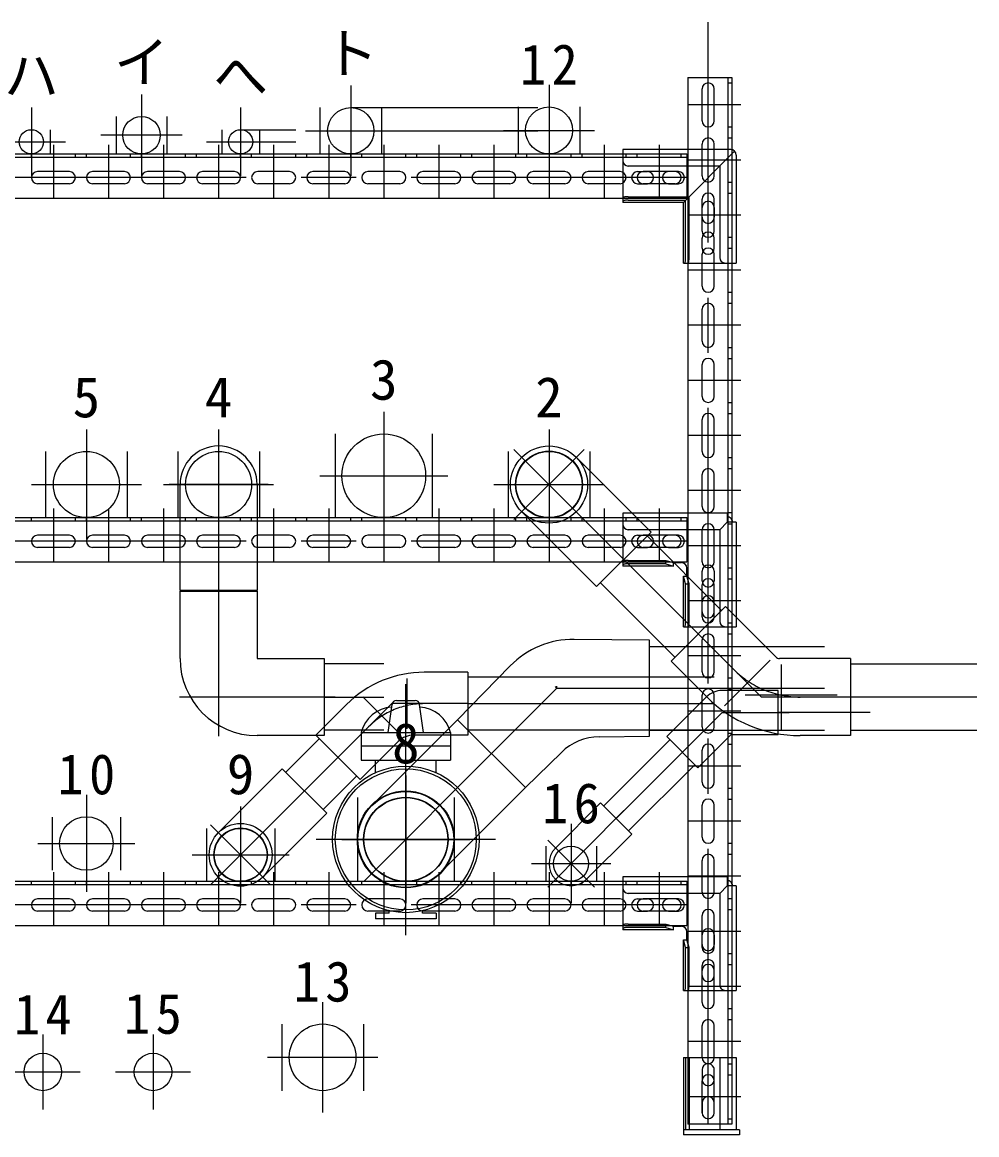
# Model space of a CAD drawing. Units: millimetres at full size, sheet at 1:50. Extents: x -29943 to 12787, y -4404 to 10657.
# Drawn here: x -3790 to -2924, y -2350 to -1340 of the extents above; entities that cross this region are included whole.
import ezdxf
from ezdxf.enums import TextEntityAlignment as Align

# ---------------------------------------------------------------- set-up
doc = ezdxf.new("R2010")
doc.units = ezdxf.units.MM
doc.header["$LTSCALE"] = 50
doc.linetypes.add('CHAIN1', pattern=[8, 5, -1, 1, -1])
for name, color, linetype, lineweight in [('0-0_マルチ横', 3, 'Continuous', 9), ('0-1_接続金具', 7, 'Continuous', 18), ('0-3_マルチ縦', 3, 'Continuous', 9), ('0-6_バルブ', 7, 'Continuous', 18), ('0-F_文字', 7, 'Continuous', 9), ('1-1_2\u3000洗浄汚泥移送配管', 7, 'Continuous', 9), ('1-2_3\u3000洗浄水移送配管', 7, 'Continuous', 9), ('1-3_4\u3000工水配管', 7, 'Continuous', 9), ('1-4_5\u3000冷却水移送配管', 7, 'Continuous', 9), ('1-7_8\u3000脱水ろ液移送配管', 7, 'Continuous', 9), ('1-8_9\u3000ろ布洗浄水移送配管', 7, 'Continuous', 9), ('1-9_10\u3000スチームドレン配管', 7, 'Continuous', 9), ('1-B_12\u3000ボイラースチーム配管', 3, 'Continuous', 9), ('1-C_13\u3000ボイラーブロー配管', 4, 'Continuous', 9), ('1-D_14\u3000カチオン添加配管', 7, 'Continuous', 9), ('2-0_17\u3000高圧蒸気ボイラー用', 4, 'Continuous', 9), ('2-2_19\u3000ベーパライザ―用', 4, 'Continuous', 9), ('2-5_22\u3000スクリーン設備用', 4, 'Continuous', 9), ('2-6_23\u3000汚泥燃料設備用', 4, 'Continuous', 9)]:
    doc.layers.add(name, color=color, linetype=linetype, lineweight=lineweight)
doc.styles.add('ＭＳ ゴシック', font='')
doc.styles.get('ＭＳ ゴシック').set_extended_font_data('MS Gothic')

msp = doc.modelspace()

# ---------------------------------------------------------------- linework, layer by layer
at = {"layer": '0-0_マルチ横', "color": 4, "linetype": 'CHAIN1'}
for p, q in [((-3762.07, -1451.24), (-3762.07, -1499.54)), ((-3712.07, -1451.24), (-3712.07, -1499.54)), ((-3662.07, -1451.24), (-3662.07, -1499.54)), ((-3612.07, -1451.24), (-3612.07, -1499.54)), ((-3562.07, -1451.24), (-3562.07, -1499.54)), ((-3512.07, -1451.24), (-3512.07, -1499.54)), ((-3462.07, -1451.24), (-3462.07, -1499.54)), ((-3412.07, -1451.24), (-3412.07, -1499.54)), ((-3362.07, -1451.24), (-3362.07, -1499.54)), ((-3312.07, -1451.24), (-3312.07, -1499.54)), ((-3262.07, -1451.24), (-3262.07, -1499.54)), ((-3212.07, -1451.24), (-3212.07, -1499.54)), ((-3187.07, -1481.04), (-3987.07, -1481.04)), ((-3762.07, -1781.24), (-3762.07, -1829.54)), ((-3712.07, -1781.24), (-3712.07, -1829.54)), ((-3662.07, -1781.24), (-3662.07, -1829.54)), ((-3612.07, -1781.24), (-3612.07, -1829.54)), ((-3562.07, -1781.24), (-3562.07, -1829.54)), ((-3512.07, -1781.24), (-3512.07, -1829.54)), ((-3462.07, -1781.24), (-3462.07, -1829.54)), ((-3412.07, -1781.24), (-3412.07, -1829.54)), ((-3362.07, -1781.24), (-3362.07, -1829.54)), ((-3312.07, -1781.24), (-3312.07, -1829.54)), ((-3262.07, -1781.24), (-3262.07, -1829.54)), ((-3212.07, -1781.24), (-3212.07, -1829.54)), ((-3187.07, -1811.04), (-3987.07, -1811.04)), ((-3762.07, -2111.24), (-3762.07, -2159.54)), ((-3712.07, -2111.24), (-3712.07, -2159.54)), ((-3662.07, -2111.24), (-3662.07, -2159.54)), ((-3612.07, -2111.24), (-3612.07, -2159.54)), ((-3562.07, -2111.24), (-3562.07, -2159.54)), ((-3512.07, -2111.24), (-3512.07, -2159.54)), ((-3462.07, -2111.24), (-3462.07, -2159.54)), ((-3412.07, -2111.24), (-3412.07, -2159.54)), ((-3362.07, -2111.24), (-3362.07, -2159.54)), ((-3312.07, -2111.24), (-3312.07, -2159.54)), ((-3262.07, -2111.24), (-3262.07, -2159.54)), ((-3212.07, -2111.24), (-3212.07, -2159.54)), ((-3187.07, -2141.04), (-3987.07, -2141.04))]:
    msp.add_line(p, q, dxfattribs=at)
at = {"layer": '0-0_マルチ横'}
for p, q in [((-3987.07, -1459.54), (-3187.07, -1459.54)), ((-3187.07, -1462.74), (-3987.07, -1462.74)), ((-3782.07, -1462.74), (-3782.07, -1459.54)), ((-3742.07, -1462.74), (-3742.07, -1459.54)), ((-3732.07, -1462.74), (-3732.07, -1459.54)), ((-3692.07, -1462.74), (-3692.07, -1459.54)), ((-3682.07, -1462.74), (-3682.07, -1459.54)), ((-3642.07, -1462.74), (-3642.07, -1459.54)), ((-3632.07, -1462.74), (-3632.07, -1459.54)), ((-3592.07, -1462.74), (-3592.07, -1459.54)), ((-3582.07, -1462.74), (-3582.07, -1459.54)), ((-3542.07, -1462.74), (-3542.07, -1459.54)), ((-3532.07, -1462.74), (-3532.07, -1459.54)), ((-3492.07, -1462.74), (-3492.07, -1459.54)), ((-3482.07, -1462.74), (-3482.07, -1459.54)), ((-3442.07, -1462.74), (-3442.07, -1459.54)), ((-3432.07, -1462.74), (-3432.07, -1459.54)), ((-3392.07, -1462.74), (-3392.07, -1459.54)), ((-3382.07, -1462.74), (-3382.07, -1459.54)), ((-3342.07, -1462.74), (-3342.07, -1459.54)), ((-3332.07, -1462.74), (-3332.07, -1459.54)), ((-3292.07, -1462.74), (-3292.07, -1459.54)), ((-3282.07, -1462.74), (-3282.07, -1459.54)), ((-3242.07, -1462.74), (-3242.07, -1459.54)), ((-3232.07, -1462.74), (-3232.07, -1459.54)), ((-3192.07, -1462.74), (-3192.07, -1459.54)), ((-3187.07, -1459.54), (-3187.07, -1499.54)), ((-3747.57, -1475.54), (-3776.57, -1475.54)), ((-3697.57, -1475.54), (-3726.57, -1475.54)), ((-3647.57, -1475.54), (-3676.57, -1475.54)), ((-3597.57, -1475.54), (-3626.57, -1475.54)), ((-3547.57, -1475.54), (-3576.57, -1475.54)), ((-3497.57, -1475.54), (-3526.57, -1475.54)), ((-3447.57, -1475.54), (-3476.57, -1475.54)), ((-3397.57, -1475.54), (-3426.57, -1475.54)), ((-3347.57, -1475.54), (-3376.57, -1475.54)), ((-3297.57, -1475.54), (-3326.57, -1475.54)), ((-3247.57, -1475.54), (-3276.57, -1475.54)), ((-3197.57, -1475.54), (-3226.57, -1475.54)), ((-3747.57, -1486.54), (-3776.57, -1486.54)), ((-3697.57, -1486.54), (-3726.57, -1486.54)), ((-3647.57, -1486.54), (-3676.57, -1486.54)), ((-3597.57, -1486.54), (-3626.57, -1486.54)), ((-3547.57, -1486.54), (-3576.57, -1486.54)), ((-3497.57, -1486.54), (-3526.57, -1486.54)), ((-3447.57, -1486.54), (-3476.57, -1486.54)), ((-3397.57, -1486.54), (-3426.57, -1486.54)), ((-3347.57, -1486.54), (-3376.57, -1486.54)), ((-3297.57, -1486.54), (-3326.57, -1486.54)), ((-3247.57, -1486.54), (-3276.57, -1486.54)), ((-3197.57, -1486.54), (-3226.57, -1486.54)), ((-3987.07, -1499.54), (-3187.07, -1499.54)), ((-3987.07, -1789.54), (-3187.07, -1789.54)), ((-3187.07, -1792.74), (-3987.07, -1792.74)), ((-3782.07, -1792.74), (-3782.07, -1789.54)), ((-3742.07, -1792.74), (-3742.07, -1789.54)), ((-3732.07, -1792.74), (-3732.07, -1789.54)), ((-3692.07, -1792.74), (-3692.07, -1789.54)), ((-3682.07, -1792.74), (-3682.07, -1789.54)), ((-3642.07, -1792.74), (-3642.07, -1789.54)), ((-3632.07, -1792.74), (-3632.07, -1789.54)), ((-3592.07, -1792.74), (-3592.07, -1789.54)), ((-3582.07, -1792.74), (-3582.07, -1789.54)), ((-3542.07, -1792.74), (-3542.07, -1789.54)), ((-3532.07, -1792.74), (-3532.07, -1789.54)), ((-3492.07, -1792.74), (-3492.07, -1789.54)), ((-3482.07, -1792.74), (-3482.07, -1789.54)), ((-3442.07, -1792.74), (-3442.07, -1789.54)), ((-3432.07, -1792.74), (-3432.07, -1789.54)), ((-3392.07, -1792.74), (-3392.07, -1789.54)), ((-3382.07, -1792.74), (-3382.07, -1789.54)), ((-3342.07, -1792.74), (-3342.07, -1789.54)), ((-3332.07, -1792.74), (-3332.07, -1789.54)), ((-3292.07, -1792.74), (-3292.07, -1789.54)), ((-3282.07, -1792.74), (-3282.07, -1789.54)), ((-3242.07, -1792.74), (-3242.07, -1789.54)), ((-3232.07, -1792.74), (-3232.07, -1789.54)), ((-3192.07, -1792.74), (-3192.07, -1789.54)), ((-3187.07, -1789.54), (-3187.07, -1829.54)), ((-3747.57, -1805.54), (-3776.57, -1805.54)), ((-3697.57, -1805.54), (-3726.57, -1805.54)), ((-3647.57, -1805.54), (-3676.57, -1805.54)), ((-3597.57, -1805.54), (-3626.57, -1805.54)), ((-3547.57, -1805.54), (-3576.57, -1805.54)), ((-3497.57, -1805.54), (-3526.57, -1805.54)), ((-3447.57, -1805.54), (-3476.57, -1805.54)), ((-3397.57, -1805.54), (-3426.57, -1805.54)), ((-3347.57, -1805.54), (-3376.57, -1805.54)), ((-3297.57, -1805.54), (-3326.57, -1805.54)), ((-3247.57, -1805.54), (-3276.57, -1805.54)), ((-3197.57, -1805.54), (-3226.57, -1805.54)), ((-3747.57, -1816.54), (-3776.57, -1816.54)), ((-3697.57, -1816.54), (-3726.57, -1816.54)), ((-3647.57, -1816.54), (-3676.57, -1816.54)), ((-3597.57, -1816.54), (-3626.57, -1816.54)), ((-3547.57, -1816.54), (-3576.57, -1816.54)), ((-3497.57, -1816.54), (-3526.57, -1816.54)), ((-3447.57, -1816.54), (-3476.57, -1816.54)), ((-3397.57, -1816.54), (-3426.57, -1816.54)), ((-3347.57, -1816.54), (-3376.57, -1816.54)), ((-3297.57, -1816.54), (-3326.57, -1816.54)), ((-3247.57, -1816.54), (-3276.57, -1816.54)), ((-3197.57, -1816.54), (-3226.57, -1816.54)), ((-3987.07, -1829.54), (-3187.07, -1829.54)), ((-3987.07, -2119.54), (-3187.07, -2119.54)), ((-3782.07, -2122.74), (-3782.07, -2119.54)), ((-3742.07, -2122.74), (-3742.07, -2119.54)), ((-3732.07, -2122.74), (-3732.07, -2119.54)), ((-3692.07, -2122.74), (-3692.07, -2119.54)), ((-3682.07, -2122.74), (-3682.07, -2119.54)), ((-3642.07, -2122.74), (-3642.07, -2119.54)), ((-3632.07, -2122.74), (-3632.07, -2119.54)), ((-3592.07, -2122.74), (-3592.07, -2119.54)), ((-3582.07, -2122.74), (-3582.07, -2119.54)), ((-3542.07, -2122.74), (-3542.07, -2119.54)), ((-3532.07, -2122.74), (-3532.07, -2119.54)), ((-3492.07, -2122.74), (-3492.07, -2119.54)), ((-3482.07, -2122.74), (-3482.07, -2119.54)), ((-3442.07, -2122.74), (-3442.07, -2119.54)), ((-3432.07, -2122.74), (-3432.07, -2119.54)), ((-3392.07, -2122.74), (-3392.07, -2119.54)), ((-3382.07, -2122.74), (-3382.07, -2119.54)), ((-3352.62, -2119.54), (-3187.07, -2119.54)), ((-3342.07, -2122.74), (-3342.07, -2119.54)), ((-3332.07, -2122.74), (-3332.07, -2119.54)), ((-3292.07, -2122.74), (-3292.07, -2119.54)), ((-3282.07, -2122.74), (-3282.07, -2119.54)), ((-3242.07, -2122.74), (-3242.07, -2119.54)), ((-3232.07, -2122.74), (-3232.07, -2119.54)), ((-3192.07, -2122.74), (-3192.07, -2119.54)), ((-3187.07, -2119.54), (-3187.07, -2159.54)), ((-3187.07, -2122.74), (-3987.07, -2122.74)), ((-3747.57, -2135.54), (-3776.57, -2135.54)), ((-3697.57, -2135.54), (-3726.57, -2135.54)), ((-3647.57, -2135.54), (-3676.57, -2135.54)), ((-3597.57, -2135.54), (-3626.57, -2135.54)), ((-3547.57, -2135.54), (-3576.57, -2135.54)), ((-3497.57, -2135.54), (-3526.57, -2135.54)), ((-3447.57, -2135.54), (-3476.57, -2135.54)), ((-3397.57, -2135.54), (-3426.57, -2135.54)), ((-3347.57, -2135.54), (-3376.57, -2135.54)), ((-3297.57, -2135.54), (-3326.57, -2135.54)), ((-3247.57, -2135.54), (-3276.57, -2135.54)), ((-3197.57, -2135.54), (-3226.57, -2135.54)), ((-3747.57, -2146.54), (-3776.57, -2146.54)), ((-3697.57, -2146.54), (-3726.57, -2146.54)), ((-3647.57, -2146.54), (-3676.57, -2146.54)), ((-3597.57, -2146.54), (-3626.57, -2146.54)), ((-3547.57, -2146.54), (-3576.57, -2146.54)), ((-3497.57, -2146.54), (-3526.57, -2146.54)), ((-3447.57, -2146.54), (-3476.57, -2146.54)), ((-3397.57, -2146.54), (-3426.57, -2146.54)), ((-3347.57, -2146.54), (-3376.57, -2146.54)), ((-3297.57, -2146.54), (-3326.57, -2146.54)), ((-3247.57, -2146.54), (-3276.57, -2146.54)), ((-3197.57, -2146.54), (-3226.57, -2146.54)), ((-3987.07, -2159.54), (-3187.07, -2159.54))]:
    msp.add_line(p, q, dxfattribs=at)
for centre, start, end in [((-3776.57, -1481.04), 90, 270), ((-3747.57, -1481.04), 270, 90), ((-3726.57, -1481.04), 90, 270), ((-3697.57, -1481.04), 270, 90), ((-3676.57, -1481.04), 90, 270), ((-3647.57, -1481.04), 270, 90), ((-3626.57, -1481.04), 90, 270), ((-3597.57, -1481.04), 270, 90), ((-3576.57, -1481.04), 90, 270), ((-3547.57, -1481.04), 270, 90), ((-3526.57, -1481.04), 90, 270), ((-3497.57, -1481.04), 270, 90), ((-3476.57, -1481.04), 90, 270), ((-3447.57, -1481.04), 270, 90), ((-3426.57, -1481.04), 90, 270), ((-3397.57, -1481.04), 270, 90), ((-3376.57, -1481.04), 90, 270), ((-3347.57, -1481.04), 270, 90), ((-3326.57, -1481.04), 90, 270), ((-3297.57, -1481.04), 270, 90), ((-3276.57, -1481.04), 90, 270), ((-3247.57, -1481.04), 270, 90), ((-3226.57, -1481.04), 90, 270), ((-3197.57, -1481.04), 270, 90), ((-3776.57, -1811.04), 90, 270), ((-3747.57, -1811.04), 270, 90), ((-3726.57, -1811.04), 90, 270), ((-3697.57, -1811.04), 270, 90), ((-3676.57, -1811.04), 90, 270), ((-3647.57, -1811.04), 270, 90), ((-3626.57, -1811.04), 90, 270), ((-3597.57, -1811.04), 270, 90), ((-3576.57, -1811.04), 90, 270), ((-3547.57, -1811.04), 270, 90), ((-3526.57, -1811.04), 90, 270), ((-3497.57, -1811.04), 270, 90), ((-3476.57, -1811.04), 90, 270), ((-3447.57, -1811.04), 270, 90), ((-3426.57, -1811.04), 90, 270), ((-3397.57, -1811.04), 270, 90), ((-3376.57, -1811.04), 90, 270), ((-3347.57, -1811.04), 270, 90), ((-3326.57, -1811.04), 90, 270), ((-3297.57, -1811.04), 270, 90), ((-3276.57, -1811.04), 90, 270), ((-3247.57, -1811.04), 270, 90), ((-3226.57, -1811.04), 90, 270), ((-3197.57, -1811.04), 270, 90), ((-3776.57, -2141.04), 90, 270), ((-3747.57, -2141.04), 270, 90), ((-3726.57, -2141.04), 90, 270), ((-3697.57, -2141.04), 270, 90), ((-3676.57, -2141.04), 90, 270), ((-3647.57, -2141.04), 270, 90), ((-3626.57, -2141.04), 90, 270), ((-3597.57, -2141.04), 270, 90), ((-3576.57, -2141.04), 90, 270), ((-3547.57, -2141.04), 270, 90), ((-3526.57, -2141.04), 90, 270), ((-3497.57, -2141.04), 270, 90), ((-3476.57, -2141.04), 90, 270), ((-3447.57, -2141.04), 270, 90), ((-3426.57, -2141.04), 90, 270), ((-3397.57, -2141.04), 270, 90), ((-3376.57, -2141.04), 90, 270), ((-3347.57, -2141.04), 270, 90), ((-3326.57, -2141.04), 90, 270), ((-3297.57, -2141.04), 270, 90), ((-3276.57, -2141.04), 90, 270), ((-3247.57, -2141.04), 270, 90), ((-3226.57, -2141.04), 90, 270), ((-3197.57, -2141.04), 270, 90)]:
    msp.add_arc(centre, 5.5, start, end, dxfattribs=at)
at = {"layer": '0-1_接続金具'}
for p, q in [((-3245.07, -1455.54), (-3245.07, -1503.54)), ((-3147.07, -1455.54), (-3245.07, -1455.54)), ((-3143.53, -1457), (-3190.07, -1503.54)), ((-3142.07, -1460.54), (-3142.07, -1558.54)), ((-3157.07, -1470.54), (-3240.07, -1470.54)), ((-3157.07, -1470.54), (-3157.07, -1553.54)), ((-3231.57, -1475.54), (-3222.57, -1475.54)), ((-3194.57, -1475.54), (-3203.57, -1475.54)), ((-3231.57, -1486.54), (-3222.57, -1486.54)), ((-3203.57, -1486.54), (-3194.57, -1486.54)), ((-3240.07, -1498.33), (-3184.86, -1498.33)), ((-3240.07, -1501.48), (-3188.01, -1501.48)), ((-3188.01, -1553.54), (-3188.01, -1501.48)), ((-3184.86, -1553.54), (-3184.86, -1498.33)), ((-3173.07, -1517.04), (-3173.07, -1508.04)), ((-3162.07, -1508.04), (-3162.07, -1517.04)), ((-3173.07, -1545.04), (-3173.07, -1536.04)), ((-3162.07, -1545.04), (-3162.07, -1536.04)), ((-3190.07, -1558.54), (-3142.07, -1558.54)), ((-3150.32, -1785.54), (-3245.07, -1785.54)), ((-3245.07, -1785.54), (-3245.07, -1833.54)), ((-3150.32, -1785.54), (-3150.32, -1793.79)), ((-3150.32, -1793.79), (-3157.07, -1800.54)), ((-3142.07, -1793.79), (-3150.32, -1793.79)), ((-3142.07, -1793.79), (-3142.07, -1888.54)), ((-3157.07, -1800.54), (-3240.07, -1800.54)), ((-3231.57, -1805.54), (-3222.57, -1805.54)), ((-3194.57, -1805.54), (-3203.57, -1805.54)), ((-3157.07, -1800.54), (-3157.07, -1883.54)), ((-3231.57, -1816.54), (-3222.57, -1816.54)), ((-3203.57, -1816.54), (-3194.57, -1816.54)), ((-3199.07, -1833.54), (-3245.07, -1833.54)), ((-3240.07, -1828.33), (-3206.14, -1828.33)), ((-3206.14, -1831.48), (-3240.07, -1831.48)), ((-3206.14, -1828.33), (-3199.07, -1830.38)), ((-3206.14, -1831.48), (-3206.14, -1828.33)), ((-3206.14, -1831.48), (-3199.07, -1833.54)), ((-3199.07, -1830.38), (-3191.92, -1830.38)), ((-3199.07, -1833.54), (-3199.07, -1830.38)), ((-3186.92, -1842.54), (-3186.92, -1835.38)), ((-3188.01, -1849.61), (-3190.07, -1842.54)), ((-3190.07, -1888.54), (-3190.07, -1842.54)), ((-3190.07, -1842.54), (-3186.92, -1842.54)), ((-3184.86, -1849.61), (-3186.92, -1842.54)), ((-3173.07, -1847.04), (-3173.07, -1838.04)), ((-3162.07, -1838.04), (-3162.07, -1847.04)), ((-3188.01, -1849.61), (-3184.86, -1849.61)), ((-3188.01, -1883.54), (-3188.01, -1849.61)), ((-3184.86, -1883.54), (-3184.86, -1849.61)), ((-3173.07, -1875.04), (-3173.07, -1866.04)), ((-3162.07, -1875.04), (-3162.07, -1866.04)), ((-3190.07, -1888.54), (-3142.07, -1888.54)), ((-3150.32, -2115.54), (-3245.07, -2115.54)), ((-3245.07, -2115.54), (-3245.07, -2163.54)), ((-3150.32, -2115.54), (-3150.32, -2123.79)), ((-3150.32, -2123.79), (-3157.07, -2130.54)), ((-3142.07, -2123.79), (-3150.32, -2123.79)), ((-3142.07, -2123.79), (-3142.07, -2218.54)), ((-3157.07, -2130.54), (-3240.07, -2130.54)), ((-3231.57, -2135.54), (-3222.57, -2135.54)), ((-3194.57, -2135.54), (-3203.57, -2135.54)), ((-3157.07, -2130.54), (-3157.07, -2213.54)), ((-3231.57, -2146.54), (-3222.57, -2146.54)), ((-3203.57, -2146.54), (-3194.57, -2146.54)), ((-3240.07, -2158.33), (-3206.14, -2158.33)), ((-3206.14, -2158.33), (-3199.07, -2160.38)), ((-3206.14, -2161.48), (-3206.14, -2158.33)), ((-3199.07, -2163.54), (-3245.07, -2163.54)), ((-3206.14, -2161.48), (-3240.07, -2161.48)), ((-3206.14, -2161.48), (-3199.07, -2163.54)), ((-3199.07, -2160.38), (-3191.92, -2160.38)), ((-3199.07, -2163.54), (-3199.07, -2160.38)), ((-3186.92, -2172.54), (-3186.92, -2165.38)), ((-3173.07, -2177.04), (-3173.07, -2168.04)), ((-3162.07, -2168.04), (-3162.07, -2177.04)), ((-3188.01, -2179.61), (-3190.07, -2172.54)), ((-3190.07, -2218.54), (-3190.07, -2172.54)), ((-3190.07, -2172.54), (-3186.92, -2172.54)), ((-3188.01, -2179.61), (-3184.86, -2179.61)), ((-3188.01, -2213.54), (-3188.01, -2179.61)), ((-3184.86, -2179.61), (-3186.92, -2172.54)), ((-3184.86, -2213.54), (-3184.86, -2179.61)), ((-3173.07, -2205.04), (-3173.07, -2196.04)), ((-3162.07, -2205.04), (-3162.07, -2196.04)), ((-3190.07, -2218.54), (-3142.07, -2218.54)), ((-3190.07, -2279.54), (-3142.07, -2279.54)), ((-3190.07, -2279.54), (-3190.07, -2349.54)), ((-3188.05, -2279.54), (-3188.05, -2345.04)), ((-3184.9, -2279.54), (-3184.9, -2345.04)), ((-3157.07, -2279.54), (-3157.07, -2345.04)), ((-3142.07, -2279.54), (-3142.07, -2345.04)), ((-3173.07, -2290.54), (-3173.07, -2299.54)), ((-3162.07, -2299.54), (-3162.07, -2290.54)), ((-3173.07, -2320.54), (-3173.07, -2329.54)), ((-3162.07, -2329.54), (-3162.07, -2320.54)), ((-3139.07, -2345.04), (-3190.07, -2345.04)), ((-3139.07, -2349.54), (-3190.07, -2349.54)), ((-3139.07, -2345.04), (-3139.07, -2349.54))]:
    msp.add_line(p, q, dxfattribs=at)
for points in [[(-3240.07, -1498.33), (-3240.94, -1498.34), (-3241.78, -1498.39), (-3242.57, -1498.46), (-3243.28, -1498.57), (-3243.9, -1498.69), (-3244.4, -1498.84), (-3244.77, -1499), (-3244.99, -1499.18), (-3245.07, -1499.36)], [(-3240.07, -1501.48), (-3240.94, -1501.49), (-3241.78, -1501.54), (-3242.57, -1501.62), (-3243.28, -1501.72), (-3243.9, -1501.85), (-3244.4, -1501.99), (-3244.77, -1502.16), (-3244.99, -1502.33), (-3245.07, -1502.51)], [(-3190.07, -1558.54), (-3190.07, -1503.54), (-3245.07, -1503.54)], [(-3189.04, -1558.54), (-3188.86, -1558.46), (-3188.69, -1558.23), (-3188.53, -1557.87), (-3188.38, -1557.37), (-3188.25, -1556.75), (-3188.15, -1556.04), (-3188.07, -1555.25), (-3188.03, -1554.4), (-3188.01, -1553.54)], [(-3185.89, -1558.54), (-3185.71, -1558.46), (-3185.54, -1558.23), (-3185.37, -1557.87), (-3185.23, -1557.37), (-3185.1, -1556.75), (-3185, -1556.04), (-3184.92, -1555.25), (-3184.88, -1554.4), (-3184.86, -1553.54)], [(-3240.07, -1828.33), (-3240.94, -1828.34), (-3241.78, -1828.39), (-3242.57, -1828.46), (-3243.28, -1828.57), (-3243.9, -1828.69), (-3244.4, -1828.84), (-3244.77, -1829), (-3244.99, -1829.18), (-3245.07, -1829.36)], [(-3240.07, -1831.48), (-3240.94, -1831.49), (-3241.78, -1831.54), (-3242.57, -1831.62), (-3243.28, -1831.72), (-3243.9, -1831.85), (-3244.4, -1831.99), (-3244.77, -1832.16), (-3244.99, -1832.33), (-3245.07, -1832.51)], [(-3189.04, -1888.54), (-3188.86, -1888.46), (-3188.69, -1888.23), (-3188.53, -1887.87), (-3188.38, -1887.37), (-3188.25, -1886.75), (-3188.15, -1886.04), (-3188.07, -1885.25), (-3188.03, -1884.4), (-3188.01, -1883.54)], [(-3185.89, -1888.54), (-3185.71, -1888.46), (-3185.54, -1888.23), (-3185.37, -1887.87), (-3185.23, -1887.37), (-3185.1, -1886.75), (-3185, -1886.04), (-3184.92, -1885.25), (-3184.88, -1884.4), (-3184.86, -1883.54)], [(-3240.07, -2158.33), (-3240.94, -2158.34), (-3241.78, -2158.39), (-3242.57, -2158.46), (-3243.28, -2158.57), (-3243.9, -2158.69), (-3244.4, -2158.84), (-3244.77, -2159), (-3244.99, -2159.18), (-3245.07, -2159.36)], [(-3240.07, -2161.48), (-3240.94, -2161.49), (-3241.78, -2161.54), (-3242.57, -2161.62), (-3243.28, -2161.72), (-3243.9, -2161.85), (-3244.4, -2161.99), (-3244.77, -2162.16), (-3244.99, -2162.33), (-3245.07, -2162.51)], [(-3189.04, -2218.54), (-3188.86, -2218.46), (-3188.69, -2218.23), (-3188.53, -2217.87), (-3188.38, -2217.37), (-3188.25, -2216.75), (-3188.15, -2216.04), (-3188.07, -2215.25), (-3188.03, -2214.4), (-3188.01, -2213.54)], [(-3185.89, -2218.54), (-3185.71, -2218.46), (-3185.54, -2218.23), (-3185.37, -2217.87), (-3185.23, -2217.37), (-3185.1, -2216.75), (-3185, -2216.04), (-3184.92, -2215.25), (-3184.88, -2214.4), (-3184.86, -2213.54)]]:
    msp.add_lwpolyline(points, dxfattribs=at)
for centre, radius, start, end in [((-3147.07, -1460.54), 5, 0, 90), ((-3240.07, -1465.54), 5, 180, 270), ((-3231.57, -1481.04), 5.5, 90, 270), ((-3222.57, -1481.04), 5.5, 270, 90), ((-3203.57, -1481.04), 5.5, 90, 270), ((-3194.57, -1481.04), 5.5, 270, 90), ((-3167.57, -1508.04), 5.5, 0, 180), ((-3167.57, -1517.04), 5.5, 180, 0), ((-3167.57, -1536.04), 5.5, 0, 180), ((-3167.57, -1545.04), 5.5, 180, 0), ((-3152.07, -1553.54), 5, 180, 270), ((-3240.07, -1795.54), 5, 180, 270), ((-3150.32, -1793.79), 5.05, 0, 90), ((-3231.57, -1811.04), 5.5, 90, 270), ((-3222.57, -1811.04), 5.5, 270, 90), ((-3203.57, -1811.04), 5.5, 90, 270), ((-3194.57, -1811.04), 5.5, 270, 90), ((-3191.92, -1835.38), 5, 0, 90), ((-3167.57, -1838.04), 5.5, 0, 180), ((-3167.57, -1847.04), 5.5, 180, 0), ((-3167.57, -1866.04), 5.5, 0, 180), ((-3167.57, -1875.04), 5.5, 180, 0), ((-3152.07, -1883.54), 5, 180, 270), ((-3150.32, -2123.79), 5.05, 0, 90), ((-3240.07, -2125.54), 5, 180, 270), ((-3231.57, -2141.04), 5.5, 90, 270), ((-3222.57, -2141.04), 5.5, 270, 90), ((-3203.57, -2141.04), 5.5, 90, 270), ((-3194.57, -2141.04), 5.5, 270, 90), ((-3191.92, -2165.38), 5, 0, 90), ((-3167.57, -2168.04), 5.5, 0, 180), ((-3167.57, -2177.04), 5.5, 180, 0), ((-3167.57, -2196.04), 5.5, 0, 180), ((-3167.57, -2205.04), 5.5, 180, 0), ((-3152.07, -2213.54), 5, 180, 270), ((-3167.57, -2290.54), 5.5, 21.99946, 180), ((-3167.57, -2290.54), 5.5, 0, 21.99946), ((-3167.57, -2299.54), 5.5, 180, 0), ((-3167.57, -2320.54), 5.5, 0, 180), ((-3167.57, -2329.54), 5.5, 180, 0)]:
    msp.add_arc(centre, radius, start, end, dxfattribs=at)
at = {"layer": '0-3_マルチ縦', "color": 4, "linetype": 'CHAIN1'}
for p, q in [((-3167.57, -2340.04), (-3167.57, -1340.04)), ((-3137.77, -1415.04), (-3186.07, -1415.04)), ((-3137.77, -1465.04), (-3186.07, -1465.04)), ((-3137.77, -1515.04), (-3186.07, -1515.04)), ((-3137.77, -1565.04), (-3186.07, -1565.04)), ((-3137.77, -1615.04), (-3186.07, -1615.04)), ((-3137.77, -1665.04), (-3186.07, -1665.04)), ((-3137.77, -1715.04), (-3186.07, -1715.04)), ((-3137.77, -1765.04), (-3186.07, -1765.04)), ((-3137.77, -1815.04), (-3186.07, -1815.04)), ((-3137.77, -1865.04), (-3186.07, -1865.04)), ((-3137.77, -1915.04), (-3186.07, -1915.04)), ((-3137.77, -1965.04), (-3186.07, -1965.04)), ((-3137.77, -2015.04), (-3186.07, -2015.04)), ((-3137.77, -2065.04), (-3186.07, -2065.04)), ((-3137.77, -2115.04), (-3186.07, -2115.04)), ((-3137.77, -2165.04), (-3186.07, -2165.04)), ((-3137.77, -2215.04), (-3186.07, -2215.04)), ((-3137.77, -2265.04), (-3186.07, -2265.04)), ((-3137.77, -2315.04), (-3186.07, -2315.04))]:
    msp.add_line(p, q, dxfattribs=at)
at = {"layer": '0-3_マルチ縦'}
for p, q in [((-3186.07, -1390.04), (-3146.07, -1390.04)), ((-3186.07, -1390.04), (-3186.07, -2340.04)), ((-3149.27, -2340.04), (-3149.27, -1390.04)), ((-3146.07, -1390.04), (-3146.07, -2340.04)), ((-3173.07, -1429.54), (-3173.07, -1400.54)), ((-3162.07, -1429.54), (-3162.07, -1400.54)), ((-3149.27, -1395.04), (-3146.07, -1395.04)), ((-3149.27, -1435.04), (-3146.07, -1435.04)), ((-3173.07, -1479.54), (-3173.07, -1450.54)), ((-3162.07, -1479.54), (-3162.07, -1450.54)), ((-3149.27, -1445.04), (-3146.07, -1445.04)), ((-3149.27, -1485.04), (-3146.07, -1485.04)), ((-3173.07, -1529.54), (-3173.07, -1500.54)), ((-3162.07, -1529.54), (-3162.07, -1500.54)), ((-3149.27, -1495.04), (-3146.07, -1495.04)), ((-3149.27, -1535.04), (-3146.07, -1535.04)), ((-3173.07, -1579.54), (-3173.07, -1550.54)), ((-3162.07, -1579.54), (-3162.07, -1550.54)), ((-3149.27, -1545.04), (-3146.07, -1545.04)), ((-3149.27, -1585.04), (-3146.07, -1585.04)), ((-3173.07, -1629.54), (-3173.07, -1600.54)), ((-3162.07, -1629.54), (-3162.07, -1600.54)), ((-3149.27, -1595.04), (-3146.07, -1595.04)), ((-3149.27, -1635.04), (-3146.07, -1635.04)), ((-3149.27, -1645.04), (-3146.07, -1645.04)), ((-3173.07, -1679.54), (-3173.07, -1650.54)), ((-3162.07, -1679.54), (-3162.07, -1650.54)), ((-3149.27, -1685.04), (-3146.07, -1685.04)), ((-3149.27, -1695.04), (-3146.07, -1695.04)), ((-3173.07, -1729.54), (-3173.07, -1700.54)), ((-3162.07, -1729.54), (-3162.07, -1700.54)), ((-3149.27, -1735.04), (-3146.07, -1735.04)), ((-3149.27, -1745.04), (-3146.07, -1745.04)), ((-3173.07, -1779.54), (-3173.07, -1750.54)), ((-3162.07, -1779.54), (-3162.07, -1750.54)), ((-3149.27, -1785.04), (-3146.07, -1785.04)), ((-3149.27, -1795.04), (-3146.07, -1795.04)), ((-3173.07, -1829.54), (-3173.07, -1800.54)), ((-3162.07, -1829.54), (-3162.07, -1800.54)), ((-3149.27, -1835.04), (-3146.07, -1835.04)), ((-3149.27, -1845.04), (-3146.07, -1845.04)), ((-3173.07, -1879.54), (-3173.07, -1850.54)), ((-3162.07, -1879.54), (-3162.07, -1850.54)), ((-3149.27, -1885.04), (-3146.07, -1885.04)), ((-3149.27, -1895.04), (-3146.07, -1895.04)), ((-3173.07, -1929.54), (-3173.07, -1900.54)), ((-3162.07, -1929.54), (-3162.07, -1900.54)), ((-3149.27, -1935.04), (-3146.07, -1935.04)), ((-3149.27, -1945.04), (-3146.07, -1945.04)), ((-3173.07, -1979.54), (-3173.07, -1950.54)), ((-3162.07, -1979.54), (-3162.07, -1950.54)), ((-3149.27, -1985.04), (-3146.07, -1985.04)), ((-3149.27, -1995.04), (-3146.07, -1995.04)), ((-3173.07, -2029.54), (-3173.07, -2000.54)), ((-3162.07, -2029.54), (-3162.07, -2000.54)), ((-3149.27, -2035.04), (-3146.07, -2035.04)), ((-3149.27, -2045.04), (-3146.07, -2045.04)), ((-3173.07, -2079.54), (-3173.07, -2050.54)), ((-3162.07, -2079.54), (-3162.07, -2050.54)), ((-3149.27, -2085.04), (-3146.07, -2085.04)), ((-3149.27, -2095.04), (-3146.07, -2095.04)), ((-3173.07, -2129.54), (-3173.07, -2100.54)), ((-3162.07, -2129.54), (-3162.07, -2100.54)), ((-3149.27, -2135.04), (-3146.07, -2135.04)), ((-3149.27, -2145.04), (-3146.07, -2145.04)), ((-3173.07, -2179.54), (-3173.07, -2150.54)), ((-3162.07, -2179.54), (-3162.07, -2150.54)), ((-3149.27, -2185.04), (-3146.07, -2185.04)), ((-3173.07, -2229.54), (-3173.07, -2200.54)), ((-3162.07, -2229.54), (-3162.07, -2200.54)), ((-3149.27, -2195.04), (-3146.07, -2195.04)), ((-3149.27, -2235.04), (-3146.07, -2235.04)), ((-3173.07, -2279.54), (-3173.07, -2250.54)), ((-3162.07, -2279.54), (-3162.07, -2250.54)), ((-3149.27, -2245.04), (-3146.07, -2245.04)), ((-3149.27, -2285.04), (-3146.07, -2285.04)), ((-3173.07, -2329.54), (-3173.07, -2300.54)), ((-3162.07, -2329.54), (-3162.07, -2300.54)), ((-3149.27, -2295.04), (-3146.07, -2295.04)), ((-3146.07, -2340.04), (-3186.07, -2340.04)), ((-3149.27, -2335.04), (-3146.07, -2335.04))]:
    msp.add_line(p, q, dxfattribs=at)
for centre, start, end in [((-3167.57, -1400.54), 0, 180), ((-3167.57, -1429.54), 180, 0), ((-3167.57, -1450.54), 0, 180), ((-3167.57, -1479.54), 180, 0), ((-3167.57, -1500.54), 0, 180), ((-3167.57, -1529.54), 180, 0), ((-3167.57, -1550.54), 0, 180), ((-3167.57, -1579.54), 180, 0), ((-3167.57, -1600.54), 0, 180), ((-3167.57, -1629.54), 180, 0), ((-3167.57, -1650.54), 0, 180), ((-3167.57, -1679.54), 180, 0), ((-3167.57, -1700.54), 0, 180), ((-3167.57, -1729.54), 180, 0), ((-3167.57, -1750.54), 0, 180), ((-3167.57, -1779.54), 180, 0), ((-3167.57, -1800.54), 0, 180), ((-3167.57, -1829.54), 180, 0), ((-3167.57, -1850.54), 0, 180), ((-3167.57, -1879.54), 180, 0), ((-3167.57, -1900.54), 0, 180), ((-3167.57, -1929.54), 180, 0), ((-3167.57, -1950.54), 0, 180), ((-3167.57, -1979.54), 180, 0), ((-3167.57, -2000.54), 0, 180), ((-3167.57, -2029.54), 180, 0), ((-3167.57, -2050.54), 0, 180), ((-3167.57, -2079.54), 180, 0), ((-3167.57, -2100.54), 0, 180), ((-3167.57, -2129.54), 180, 0), ((-3167.57, -2150.54), 0, 180), ((-3167.57, -2179.54), 180, 0), ((-3167.57, -2200.54), 0, 180), ((-3167.57, -2229.54), 180, 0), ((-3167.57, -2250.54), 0, 180), ((-3167.57, -2279.54), 180, 0), ((-3167.57, -2300.54), 0, 180), ((-3167.57, -2329.54), 180, 0)]:
    msp.add_arc(centre, 5.5, start, end, dxfattribs=at)
at = {"layer": '0-6_バルブ', "color": 4, "linetype": 'CHAIN1', "lineweight": 9}
for p, q in [((-3442.07, -2168.54), (-3442.07, -1940.54)), ((-3360.57, -2081.54), (-3523.57, -2081.54))]:
    msp.add_line(p, q, dxfattribs=at)
at = {"layer": '0-6_バルブ'}
for p, q in [((-3450.58, -1955.54), (-3433.55, -1955.54)), ((-3458.07, -1984.54), (-3454.54, -1958.99)), ((-3426.07, -1984.54), (-3429.59, -1958.99)), ((-3482.57, -1984.54), (-3401.57, -1984.54)), ((-3482.57, -1984.54), (-3482.57, -2009.54)), ((-3401.57, -1984.54), (-3401.57, -2009.54)), ((-3482.57, -1996.54), (-3401.57, -1996.54)), ((-3482.57, -2009.54), (-3401.57, -2009.54)), ((-3469.57, -2020.99), (-3469.57, -2009.54)), ((-3414.57, -2020.99), (-3414.57, -2009.54)), ((-3469.57, -2148.54), (-3469.57, -2153.54)), ((-3457.07, -2148.54), (-3469.57, -2148.54)), ((-3457.07, -2148.54), (-3457.07, -2146.32)), ((-3427.07, -2148.54), (-3427.07, -2146.32)), ((-3414.57, -2148.54), (-3427.07, -2148.54)), ((-3414.57, -2148.54), (-3414.57, -2153.54)), ((-3414.57, -2153.54), (-3469.57, -2153.54))]:
    msp.add_line(p, q, dxfattribs=at)
for radius in [66.5, 64, 44, 38.3]:
    msp.add_circle((-3442.07, -2081.54), radius, dxfattribs=at)
for centre, radius, start, end in [((-3450.58, -1959.54), 4, 90, 172.14669), ((-3433.55, -1959.54), 4, 7.85331, 90), ((-3453.39, -1991.5), 30, 92.88238, 166.58113), ((-3430.75, -1991.5), 30, 13.41887, 87.11762)]:
    msp.add_arc(centre, radius, start, end, dxfattribs=at)
at = {"layer": '1-1_2\u3000洗浄汚泥移送配管', "color": 4, "linetype": 'CHAIN1'}
for p, q in [((-3312.07, -1709.54), (-3312.07, -1809.54)), ((-3343.89, -1727.72), (-3237.11, -1834.49)), ((-3280.25, -1727.72), (-3343.89, -1791.36)), ((-3362.07, -1759.54), (-3262.07, -1759.54)), ((-3244.19, -1827.42), (-3176.52, -1895.08)), ((-2923.69, -1952.36), (-3038.25, -1952.36))]:
    msp.add_line(p, q, dxfattribs=at)
at = {"layer": '1-1_2\u3000洗浄汚泥移送配管'}
for p, q in [((-3349.07, -1729.54), (-3349.07, -1789.54)), ((-3275.07, -1729.54), (-3275.07, -1789.54))]:
    msp.add_line(p, q, dxfattribs=at)
at = {"layer": '1-1_2\u3000洗浄汚泥移送配管', "lineweight": 18}
for p, q in [((-3287.32, -1734.79), (-3219.44, -1802.67)), ((-3268.93, -1852.17), (-3336.82, -1784.28)), ((-3219.44, -1802.67), (-3268.93, -1852.17)), ((-3038.25, -1917.36), (-3102.68, -1917.36)), ((-3038.25, -1917.36), (-3038.25, -1987.36)), ((-3201.27, -1919.83), (-3168.89, -1952.21)), ((-3038.25, -1987.36), (-3084.04, -1987.36))]:
    msp.add_line(p, q, dxfattribs=at)
at = {"layer": '1-1_2\u3000洗浄汚泥移送配管', "color": 3}
for p, q in [((-3222.97, -1806.2), (-3155.31, -1873.87)), ((-3265.4, -1848.63), (-3197.74, -1916.29)), ((-3038.25, -1922.36), (-2923.69, -1922.36)), ((-3038.25, -1982.36), (-2923.69, -1982.36))]:
    msp.add_line(p, q, dxfattribs=at)
at = {"layer": '1-1_2\u3000洗浄汚泥移送配管', "color": 4, "linetype": 'CHAIN1', "lineweight": 18}
for p, q in [((-3176.52, -1895.08), (-3119.25, -1952.36)), ((-3152.8, -1960.45), (-3111.15, -1918.81)), ((-3101.25, -1922.91), (-3101.25, -1981.81)), ((-3038.25, -1952.36), (-3119.25, -1952.36))]:
    msp.add_line(p, q, dxfattribs=at)
at = {"layer": '1-1_2\u3000洗浄汚泥移送配管', "lineweight": 18}
msp.add_lwpolyline([(-3201.27, -1919.83), (-3151.77, -1870.33), (-3106.21, -1915.89)], dxfattribs=at)
for radius in [35, 30.4]:
    msp.add_circle((-3312.07, -1759.54), radius, dxfattribs=at)
at = {"layer": '1-1_2\u3000洗浄汚泥移送配管', "color": 3}
msp.add_circle((-3312.07, -1759.54), 30, dxfattribs=at)
at = {"layer": '1-1_2\u3000洗浄汚泥移送配管', "lineweight": 18}
for centre, radius in [((-3102.68, -1912.36), 5), ((-3084.04, -1867.36), 120)]:
    msp.add_arc(centre, radius, 225, 270, dxfattribs=at)
at = {"layer": '1-1_2\u3000洗浄汚泥移送配管', "color": 4, "linetype": 'CHAIN1', "lineweight": 18}
msp.add_arc((-3084.04, -1867.36), 85, 225, 270, dxfattribs=at)
at = {"layer": '1-2_3\u3000洗浄水移送配管', "color": 4, "linetype": 'CHAIN1'}
for p, q in [((-3462.07, -1693.54), (-3462.07, -1809.54)), ((-3520.07, -1751.54), (-3404.07, -1751.54))]:
    msp.add_line(p, q, dxfattribs=at)
at = {"layer": '1-2_3\u3000洗浄水移送配管'}
for p, q in [((-3506.07, -1713.54), (-3506.07, -1789.54)), ((-3418.07, -1713.54), (-3418.07, -1789.54))]:
    msp.add_line(p, q, dxfattribs=at)
at = {"layer": '1-2_3\u3000洗浄水移送配管', "color": 3}
msp.add_circle((-3462.07, -1751.54), 38, dxfattribs=at)
at = {"layer": '1-3_4\u3000工水配管', "color": 4, "linetype": 'CHAIN1'}
for p, q in [((-3612.07, -1709.54), (-3612.07, -1809.54)), ((-3612.07, -1714.54), (-3612.07, -1865.54)), ((-3662.07, -1759.54), (-3562.07, -1759.54)), ((-3567.07, -1759.54), (-3657.07, -1759.54)), ((-3612.07, -1846.36), (-3612.07, -1987.98)), ((-3506.07, -1952.36), (-3647.69, -1952.36)), ((-3516.07, -1952.36), (-3462.07, -1952.36))]:
    msp.add_line(p, q, dxfattribs=at)
at = {"layer": '1-3_4\u3000工水配管'}
for p, q in [((-3649.07, -1729.54), (-3649.07, -1789.54)), ((-3575.07, -1729.54), (-3575.07, -1789.54))]:
    msp.add_line(p, q, dxfattribs=at)
at = {"layer": '1-3_4\u3000工水配管', "lineweight": 18}
for p, q in [((-3647.07, -1856.36), (-3577.07, -1856.36)), ((-3647.07, -1917.36), (-3647.07, -1856.36)), ((-3577.07, -1856.36), (-3577.07, -1917.36))]:
    msp.add_line(p, q, dxfattribs=at)
at = {"layer": '1-3_4\u3000工水配管', "color": 3}
for p, q in [((-3462.07, -1922.36), (-3516.07, -1922.36)), ((-3462.07, -1982.36), (-3516.07, -1982.36))]:
    msp.add_line(p, q, dxfattribs=at)
at = {"layer": '1-3_4\u3000工水配管', "lineweight": 18}
for points in [[(-3577.07, -1759.54), (-3577.07, -1855.54), (-3647.07, -1855.54), (-3647.07, -1759.54)], [(-3577.07, -1917.36), (-3516.07, -1917.36), (-3516.07, -1987.36), (-3577.07, -1987.36)]]:
    msp.add_lwpolyline(points, dxfattribs=at)
at = {"layer": '1-3_4\u3000工水配管', "color": 3}
msp.add_circle((-3612.07, -1759.54), 30, dxfattribs=at)
at = {"layer": '1-3_4\u3000工水配管', "lineweight": 18}
for centre, radius, start, end in [((-3612.07, -1759.54), 35, 0, 180), ((-3577.07, -1917.36), 70, 180, 270)]:
    msp.add_arc(centre, radius, start, end, dxfattribs=at)
at = {"layer": '1-4_5\u3000冷却水移送配管', "color": 4, "linetype": 'CHAIN1'}
for p, q in [((-3732.07, -1709.54), (-3732.07, -1809.54)), ((-3782.07, -1759.54), (-3682.07, -1759.54))]:
    msp.add_line(p, q, dxfattribs=at)
at = {"layer": '1-4_5\u3000冷却水移送配管'}
for p, q in [((-3769.07, -1729.54), (-3769.07, -1789.54)), ((-3695.07, -1729.54), (-3695.07, -1789.54))]:
    msp.add_line(p, q, dxfattribs=at)
at = {"layer": '1-4_5\u3000冷却水移送配管', "color": 3}
msp.add_circle((-3732.07, -1759.54), 30, dxfattribs=at)
at = {"layer": '1-7_8\u3000脱水ろ液移送配管', "color": 3}
for p, q in [((-3220.89, -1906.36), (-3062.07, -1906.36)), ((-3220.89, -1982.36), (-3062.07, -1982.36))]:
    msp.add_line(p, q, dxfattribs=at)
at = {"layer": '1-7_8\u3000脱水ろ液移送配管', "lineweight": 18}
for p, q in [((-3347.38, -1924.14), (-3395.05, -1972.99)), ((-3304.89, -1944.36), (-3306.3, -1942.94)), ((-3304.89, -1944.36), (-3304.89, -1942.36)), ((-3395.05, -1972.99), (-3333.53, -2034.51)), ((-3266.54, -1988.42), (-3220.89, -1987.86)), ((-3333.53, -2034.51), (-3300.85, -2002.63)), ((-3333.53, -2034.51), (-3411.31, -2112.29))]:
    msp.add_line(p, q, dxfattribs=at)
at = {"layer": '1-7_8\u3000脱水ろ液移送配管', "color": 4, "linetype": 'CHAIN1'}
for p, q in [((-3304.89, -1944.36), (-3367.82, -2007.29)), ((-3304.89, -1944.36), (-3215.79, -1944.36)), ((-3220.89, -1944.36), (-3062.07, -1944.36)), ((-3479.9, -2119.37), (-3357.22, -1996.68)), ((-3442.07, -2023.54), (-3442.07, -2139.54)), ((-3442.07, -2028.04), (-3442.07, -2135.04)), ((-3500.07, -2081.54), (-3384.07, -2081.54))]:
    msp.add_line(p, q, dxfattribs=at)
at = {"layer": '1-7_8\u3000脱水ろ液移送配管'}
for p, q in [((-3486.07, -2043.54), (-3486.07, -2119.54)), ((-3398.07, -2043.54), (-3398.07, -2119.54))]:
    msp.add_line(p, q, dxfattribs=at)
at = {"layer": '1-7_8\u3000脱水ろ液移送配管', "lineweight": 18}
for points in [[(-3220.89, -1987.86), (-3220.89, -1900.86), (-3289.14, -1900.02)], [(-3472.83, -2050.78), (-3395.05, -1972.99), (-3333.53, -2034.51)]]:
    msp.add_lwpolyline(points, dxfattribs=at)
for radius in [43.5, 38.3]:
    msp.add_circle((-3442.07, -2081.54), radius, dxfattribs=at)
at = {"layer": '1-7_8\u3000脱水ろ液移送配管', "color": 3}
msp.add_circle((-3442.07, -2081.54), 38, dxfattribs=at)
at = {"layer": '1-7_8\u3000脱水ろ液移送配管', "lineweight": 18}
for centre, radius, start, end in [((-3290.12, -1980.01), 80, 89.29558, 135.70442), ((-3265.93, -2038.41), 50, 90.70442, 134.29558)]:
    msp.add_arc(centre, radius, start, end, dxfattribs=at)
at = {"layer": '1-8_9\u3000ろ布洗浄水移送配管', "color": 2, "lineweight": 18}
for p, q in [((-3440.89, -1981.22), (-3440.89, -1935.49)), ((-3480.96, -1952.09), (-3448.62, -1984.42))]:
    msp.add_line(p, q, dxfattribs=at)
at = {"layer": '1-8_9\u3000ろ布洗浄水移送配管', "lineweight": 18}
for p, q in [((-3385.89, -1929.86), (-3425.27, -1929.86)), ((-3523.83, -1986.99), (-3495.98, -1959.15)), ((-3483.53, -2027.3), (-3523.83, -1986.99)), ((-3483.53, -2027.3), (-3448.94, -1992.71)), ((-3612.22, -2075.38), (-3554.24, -2017.4)), ((-3554.24, -2017.4), (-3513.93, -2057.71)), ((-3513.93, -2057.71), (-3571.92, -2115.69))]:
    msp.add_line(p, q, dxfattribs=at)
at = {"layer": '1-8_9\u3000ろ布洗浄水移送配管', "color": 3}
for p, q in [((-3162.07, -1934.36), (-3385.89, -1934.36)), ((-3162.07, -1982.36), (-3385.89, -1982.36)), ((-3520.65, -1990.18), (-3551.06, -2020.58)), ((-3486.71, -2024.12), (-3517.11, -2054.52))]:
    msp.add_line(p, q, dxfattribs=at)
at = {"layer": '1-8_9\u3000ろ布洗浄水移送配管', "color": 4, "linetype": 'CHAIN1'}
for p, q in [((-3503.68, -2007.15), (-3454.89, -1958.36)), ((-3385.89, -1958.36), (-3454.89, -1958.36)), ((-3385.89, -1958.36), (-3162.07, -1958.36)), ((-3534.09, -2037.55), (-3503.68, -2007.15)), ((-3619.29, -2122.76), (-3527.01, -2030.48)), ((-3592.07, -2051.54), (-3592.07, -2139.54)), ((-3592.07, -2057.04), (-3592.07, -2134.04)), ((-3619.29, -2068.31), (-3564.84, -2122.76)), ((-3636.07, -2095.54), (-3548.07, -2095.54))]:
    msp.add_line(p, q, dxfattribs=at)
at = {"layer": '1-8_9\u3000ろ布洗浄水移送配管'}
for p, q in [((-3623.07, -2071.54), (-3623.07, -2119.54)), ((-3561.07, -2071.54), (-3561.07, -2119.54))]:
    msp.add_line(p, q, dxfattribs=at)
at = {"layer": '1-8_9\u3000ろ布洗浄水移送配管', "lineweight": 18}
msp.add_lwpolyline([(-3385.89, -1929.86), (-3385.89, -1986.86), (-3434.8, -1986.86)], dxfattribs=at)
for radius in [28.5, 24.35]:
    msp.add_circle((-3592.07, -2095.54), radius, dxfattribs=at)
at = {"layer": '1-8_9\u3000ろ布洗浄水移送配管', "color": 3}
msp.add_circle((-3592.07, -2095.54), 24, dxfattribs=at)
at = {"layer": '1-8_9\u3000ろ布洗浄水移送配管', "lineweight": 18}
for centre, radius in [((-3425.27, -2029.86), 100), ((-3434.8, -2006.86), 20)]:
    msp.add_arc(centre, radius, 90, 135, dxfattribs=at)
at = {"layer": '1-8_9\u3000ろ布洗浄水移送配管', "color": 4, "linetype": 'CHAIN1'}
msp.add_arc((-3425.27, -2029.86), 71.5, 90, 135, dxfattribs=at)
at = {"layer": '1-9_10\u3000スチームドレン配管', "color": 4, "linetype": 'CHAIN1'}
for p, q in [((-3732.07, -2041.24), (-3732.07, -2129.24)), ((-3776.07, -2085.24), (-3688.07, -2085.24))]:
    msp.add_line(p, q, dxfattribs=at)
at = {"layer": '1-9_10\u3000スチームドレン配管'}
for p, q in [((-3763.07, -2061.24), (-3763.07, -2109.54)), ((-3701.07, -2061.24), (-3701.07, -2109.54))]:
    msp.add_line(p, q, dxfattribs=at)
at = {"layer": '1-9_10\u3000スチームドレン配管', "color": 3}
msp.add_circle((-3732.07, -2085.24), 24.3, dxfattribs=at)
at = {"layer": '1-B_12\u3000ボイラースチーム配管', "color": 4, "linetype": 'CHAIN1'}
for p, q in [((-3312.07, -1396.84), (-3312.07, -1479.54)), ((-3353.42, -1438.19), (-3270.72, -1438.19))]:
    msp.add_line(p, q, dxfattribs=at)
at = {"layer": '1-B_12\u3000ボイラースチーム配管', "color": 7}
for p, q in [((-3340.07, -1416.84), (-3340.07, -1459.54)), ((-3284.07, -1416.84), (-3284.07, -1459.54))]:
    msp.add_line(p, q, dxfattribs=at)
at = {"layer": '1-B_12\u3000ボイラースチーム配管'}
msp.add_circle((-3312.07, -1438.19), 21.35, dxfattribs=at)
at = {"layer": '1-C_13\u3000ボイラーブロー配管', "linetype": 'CHAIN1'}
for p, q in [((-3517.61, -2229.29), (-3517.61, -2329.29)), ((-3771.61, -2258.54), (-3771.61, -2326.54)), ((-3671.61, -2258.54), (-3671.61, -2326.54)), ((-3567.61, -2279.29), (-3467.61, -2279.29)), ((-3805.61, -2292.54), (-3737.61, -2292.54)), ((-3705.61, -2292.54), (-3637.61, -2292.54))]:
    msp.add_line(p, q, dxfattribs=at)
at = {"layer": '1-C_13\u3000ボイラーブロー配管', "color": 7}
for p, q in [((-3554.61, -2249.29), (-3554.61, -2309.54)), ((-3480.61, -2249.29), (-3480.61, -2309.54))]:
    msp.add_line(p, q, dxfattribs=at)
at = {"layer": '1-C_13\u3000ボイラーブロー配管', "color": 3}
for centre, radius in [((-3517.61, -2279.29), 30.25), ((-3771.61, -2292.54), 17), ((-3671.61, -2292.54), 17)]:
    msp.add_circle(centre, radius, dxfattribs=at)
at = {"layer": '1-D_14\u3000カチオン添加配管', "lineweight": 18}
for p, q in [((-3103.89, -1946.36), (-3154.89, -1946.36)), ((-3103.89, -1986.36), (-3103.89, -1946.36)), ((-3169.03, -1952.21), (-3205.09, -1988.28)), ((-3205.09, -1988.28), (-3176.81, -2016.56)), ((-3176.81, -2016.56), (-3146.6, -1986.36)), ((-3146.6, -1986.36), (-3103.89, -1986.36)), ((-3306.21, -2089.39), (-3265.2, -2048.38)), ((-3265.2, -2048.38), (-3236.91, -2076.67)), ((-3236.91, -2076.67), (-3277.93, -2117.68))]:
    msp.add_line(p, q, dxfattribs=at)
at = {"layer": '1-D_14\u3000カチオン添加配管', "color": 3}
for p, q in [((-3133.89, -1950.36), (-3050.49, -1950.36)), ((-3103.89, -1982.36), (-3062.07, -1982.36)), ((-3202.27, -1991.11), (-3262.37, -2051.21)), ((-3179.64, -2013.73), (-3239.74, -2073.84))]:
    msp.add_line(p, q, dxfattribs=at)
at = {"layer": '1-D_14\u3000カチオン添加配管', "color": 4, "linetype": 'CHAIN1'}
for p, q in [((-3154.89, -1966.36), (-3198.02, -2009.49)), ((-3154.89, -1966.36), (-3093.89, -1966.36)), ((-3020.49, -1966.36), (-3103.89, -1966.36)), ((-3251.06, -2062.52), (-3190.95, -2002.42)), ((-3313.28, -2124.75), (-3243.98, -2055.45)), ((-3292.07, -2067.54), (-3292.07, -2139.54)), ((-3313.28, -2082.32), (-3270.85, -2124.75)), ((-3328.07, -2103.54), (-3256.07, -2103.54))]:
    msp.add_line(p, q, dxfattribs=at)
at = {"layer": '1-D_14\u3000カチオン添加配管'}
for p, q in [((-3315.07, -2087.54), (-3315.07, -2119.54)), ((-3269.07, -2087.54), (-3269.07, -2119.54))]:
    msp.add_line(p, q, dxfattribs=at)
at = {"layer": '1-D_14\u3000カチオン添加配管', "color": 3}
msp.add_circle((-3292.07, -2103.54), 16, dxfattribs=at)
at = {"layer": '1-D_14\u3000カチオン添加配管', "lineweight": 18}
for centre, radius, start, end in [((-3154.89, -1966.36), 20, 90, 135), ((-3146.6, -1986.36), 0.000024, 90, 135), ((-3292.07, -2103.54), 20, 135, 315)]:
    msp.add_arc(centre, radius, start, end, dxfattribs=at)
at = {"layer": '2-0_17\u3000高圧蒸気ボイラー用', "linetype": 'CHAIN1'}
for p, q in [((-3682.07, -1405.54), (-3682.07, -1479.54)), ((-3645.07, -1442.54), (-3719.07, -1442.54))]:
    msp.add_line(p, q, dxfattribs=at)
at = {"layer": '2-0_17\u3000高圧蒸気ボイラー用', "color": 7}
for p, q in [((-3705.07, -1425.54), (-3705.07, -1459.54)), ((-3659.07, -1425.54), (-3659.07, -1459.54))]:
    msp.add_line(p, q, dxfattribs=at)
at = {"layer": '2-0_17\u3000高圧蒸気ボイラー用', "color": 3}
msp.add_circle((-3682.07, -1442.54), 17, dxfattribs=at)
at = {"layer": '2-2_19\u3000ベーパライザ―用', "linetype": 'CHAIN1'}
for p, q in [((-3782.07, -1417.54), (-3782.07, -1479.54)), ((-3813.07, -1448.54), (-3751.07, -1448.54))]:
    msp.add_line(p, q, dxfattribs=at)
at = {"layer": '2-2_19\u3000ベーパライザ―用', "color": 7}
msp.add_line((-3765.07, -1437.54), (-3765.07, -1459.54), dxfattribs=at)
at = {"layer": '2-2_19\u3000ベーパライザ―用', "color": 3}
msp.add_circle((-3782.07, -1448.54), 11, dxfattribs=at)
at = {"layer": '2-5_22\u3000スクリーン設備用', "linetype": 'CHAIN1'}
for p, q in [((-3592.07, -1417.54), (-3592.07, -1479.54)), ((-3623.07, -1448.54), (-3561.07, -1448.54)), ((-3581.07, -1448.54), (-3542.07, -1448.54))]:
    msp.add_line(p, q, dxfattribs=at)
at = {"layer": '2-5_22\u3000スクリーン設備用', "color": 7}
for p, q in [((-3609.07, -1437.54), (-3609.07, -1459.54)), ((-3575.07, -1437.54), (-3575.07, -1459.54))]:
    msp.add_line(p, q, dxfattribs=at)
at = {"layer": '2-5_22\u3000スクリーン設備用', "color": 3}
for p, q in [((-3592.07, -1437.54), (-3542.07, -1437.54)), ((-3592.07, -1459.54), (-3542.07, -1459.54))]:
    msp.add_line(p, q, dxfattribs=at)
msp.add_circle((-3592.07, -1448.54), 11, dxfattribs=at)
at = {"layer": '2-6_23\u3000汚泥燃料設備用', "linetype": 'CHAIN1'}
for p, q in [((-3492.07, -1397.54), (-3492.07, -1479.54)), ((-3533.07, -1438.54), (-3451.07, -1438.54)), ((-3464.07, -1438.54), (-3322.07, -1438.54))]:
    msp.add_line(p, q, dxfattribs=at)
at = {"layer": '2-6_23\u3000汚泥燃料設備用', "color": 7}
for p, q in [((-3520.07, -1417.54), (-3520.07, -1459.54)), ((-3464.07, -1417.54), (-3464.07, -1459.54))]:
    msp.add_line(p, q, dxfattribs=at)
at = {"layer": '2-6_23\u3000汚泥燃料設備用', "color": 3}
for p, q in [((-3492.07, -1417.54), (-3322.07, -1417.54)), ((-3492.07, -1459.54), (-3322.07, -1459.54))]:
    msp.add_line(p, q, dxfattribs=at)
msp.add_circle((-3492.07, -1438.54), 21, dxfattribs=at)

# ---------------------------------------------------------------- texts
at = {"layer": '0-F_文字', "style": 'ＭＳ ゴシック'}
for s, p in [('ト', (-3517.07, -1397.54)), ('イ', (-3707.07, -1405.54)), ('ハ', (-3807.07, -1417.54)), ('へ', (-3617.07, -1417.54)), ('3', (-3474.57, -1693.54)), ('5', (-3744.57, -1709.54)), ('4', (-3624.57, -1709.54)), ('2', (-3324.57, -1709.54)), ('8', (-3454.57, -2023.54)), ('8', (-3454.57, -2023.54)), ('9', (-3604.57, -2051.54)), ('9', (-3604.57, -2051.54))]:
    msp.add_text(s, height=36.66, dxfattribs=at).set_placement(p, align=Align.BOTTOM_LEFT)
at = {"layer": '0-F_文字', "char_height": 36.66, "attachment_point": 7, "style": 'ＭＳ ゴシック'}
for s, insert in [('\\T1.21;\\W0.95;12', (-3338.32, -1396.54)), ('\\T1.21;\\W0.95;10', (-3758.32, -2041.24)), ('\\T1.21;\\W0.95;10', (-3758.32, -2041.24)), ('\\T1.21;\\W0.95;16', (-3318.32, -2067.54)), ('\\T1.21;\\W0.95;13', (-3543.86, -2229.29)), ('\\T1.21;\\W0.95;14', (-3797.86, -2258.54)), ('\\T1.21;\\W0.95;15', (-3697.86, -2258.54))]:
    msp.add_mtext(s, dxfattribs=dict(at, insert=insert))

doc.saveas('drawing.dxf')
